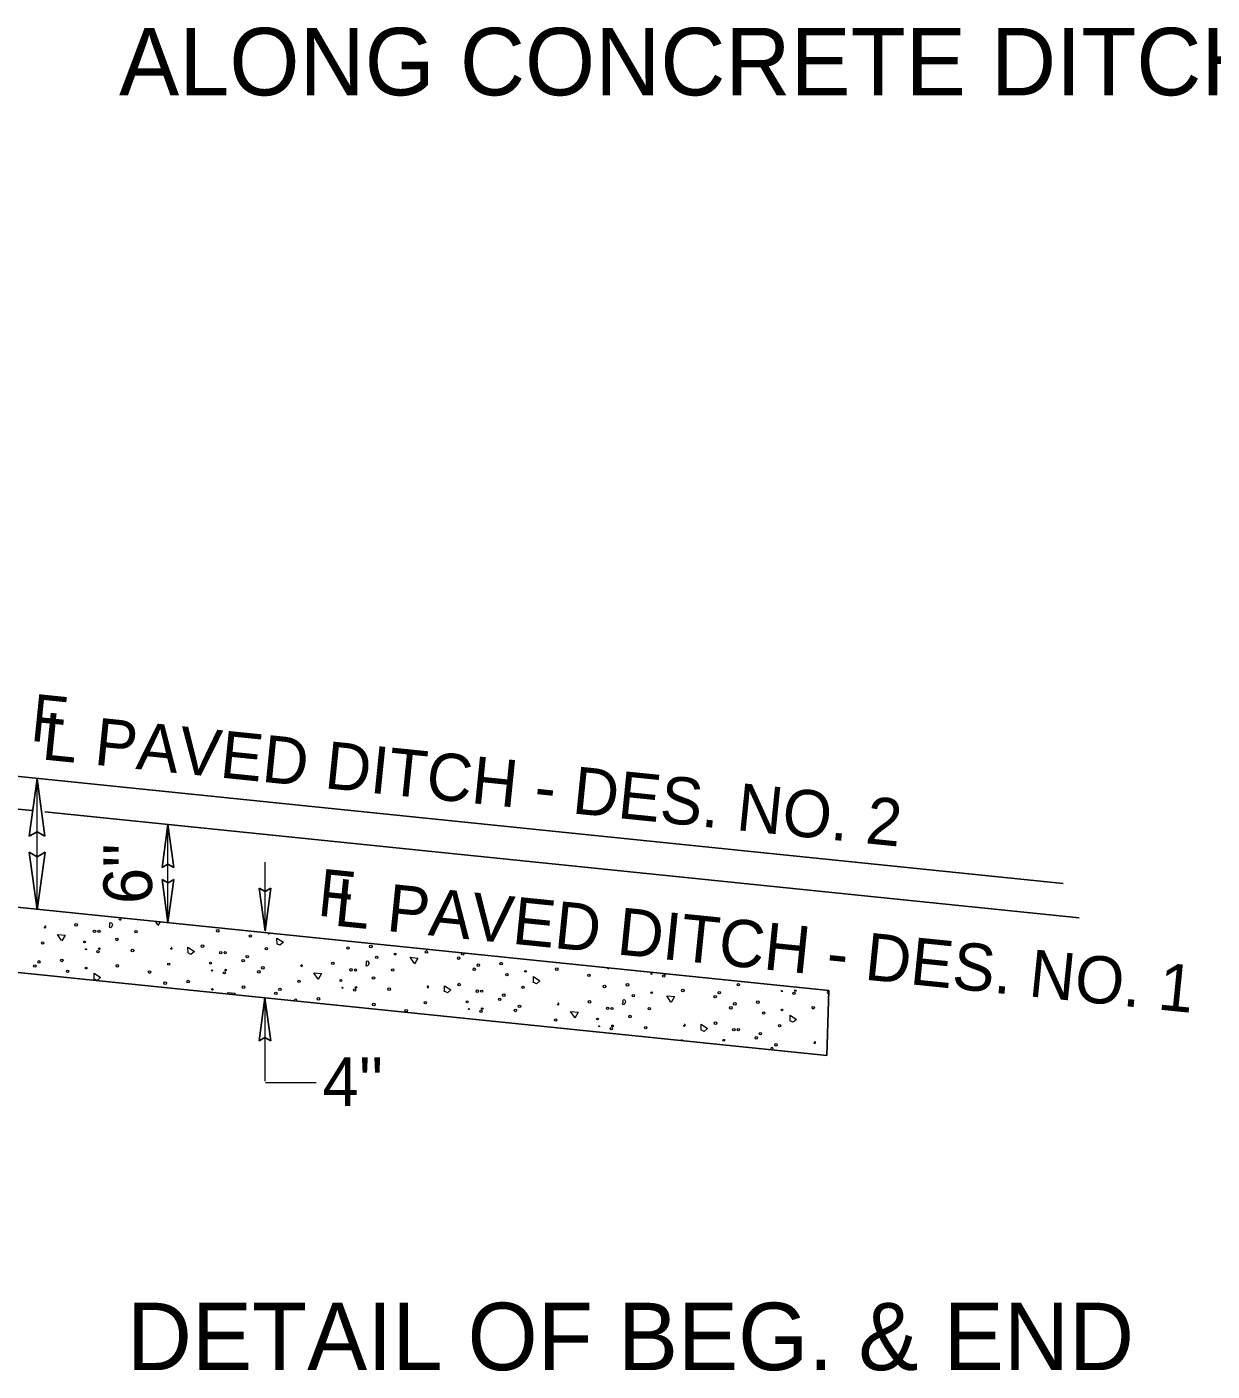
# Model space of a CAD drawing. Extents: x -394 to -23, y 148 to 430.
# Drawn here: x -309.52 to -274.38, y 249.2 to 289.06 of the extents above; entities that cross this region are included whole.
import ezdxf

# ---------------------------------------------------------------- set-up
doc = ezdxf.new("R2010")
doc.units = 0
doc.header["$LTSCALE"] = 0.56
doc.layers.add('1', color=7, linetype='Continuous', lineweight=13)

msp = doc.modelspace()

# ---------------------------------------------------------------- linework, layer by layer
at = {"layer": '1', "lineweight": 25}
for p, q in [((-309.2208, 266.7614), (-309.4547, 265.0584)), ((-309.2208, 266.7614), (-308.9867, 265.0584)), ((-312.07, 266.0946), (-309.368, 265.8176)), ((-308.9903, 265.7788), (-278.3203, 262.6346)), ((-305.3414, 265.4044), (-305.5169, 264.1272)), ((-305.3414, 265.4044), (-305.1659, 264.1272)), ((-309.2191, 262.8794), (-309.4531, 264.5824)), ((-309.2191, 262.8794), (-308.9851, 264.5824)), ((-305.3402, 262.4978), (-305.5157, 263.7751)), ((-305.3402, 262.4978), (-305.1647, 263.7751)), ((-302.4616, 262.2443), (-302.6371, 263.5216)), ((-302.4616, 262.2443), (-302.2861, 263.5216)), ((-302.4629, 260.2661), (-302.6384, 258.9888)), ((-302.4629, 260.2661), (-302.2874, 258.9888))]:
    msp.add_line(p, q, dxfattribs=at)
at = {"layer": '1'}
for p, q in [((-309.2199, 262.8791), (-309.2199, 266.7618)), ((-305.3408, 262.4976), (-305.3408, 265.4047)), ((-302.4622, 262.2441), (-302.4622, 264.2893)), ((-305.6403, 262.4275), (-305.714, 262.5358)), ((-305.5762, 262.5217), (-305.6366, 262.4165)), ((-302.4622, 257.7922), (-302.4622, 260.2663)), ((-302.4507, 257.7577), (-300.9481, 257.7577))]:
    msp.add_line(p, q, dxfattribs=at)
at = {"layer": '1', "lineweight": 25}
for points in [[(-337.3077, 268.7994), (-312.0743, 267.0706), (-278.788, 263.6581)], [(-308.9867, 265.0584), (-309.2232, 265.1902), (-309.4547, 265.0584)], [(-309.4531, 264.5824), (-309.2167, 264.4507), (-308.9851, 264.5824)], [(-305.1659, 264.1272), (-305.3432, 264.226), (-305.5169, 264.1272)], [(-305.5157, 263.7751), (-305.3383, 263.6762), (-305.1647, 263.7751)], [(-302.6371, 263.5216), (-302.4597, 263.4228), (-302.2861, 263.5216)], [(-312.1007, 261.2544), (-285.8054, 258.5587), (-285.7442, 260.4886), (-312.0394, 263.1843)], [(-302.2874, 258.9888), (-302.4647, 259.0877), (-302.6384, 258.9888)]]:
    msp.add_lwpolyline(points, dxfattribs=at)
at = {"layer": '1'}
for points in [[(-306.986, 262.4496), (-306.9971, 262.4165), (-307.0044, 262.3871), (-307.0191, 262.365), (-307.0375, 262.3467), (-307.0669, 262.354), (-307.0743, 262.3834), (-307.0596, 262.4055), (-307.0596, 262.4348), (-307.0632, 262.4607), (-307.0596, 262.4863), (-307.0412, 262.5048), (-307.0154, 262.4937), (-307.0007, 262.4717)], [(-306.9998, 262.4712), (-306.9868, 262.4496), (-306.9869, 262.4486)], [(-308.4935, 261.9642), (-308.6185, 262.1481), (-308.3905, 262.126), (-308.4898, 261.9532)], [(-302.1059, 261.8586), (-302.1095, 262.0387), (-301.9183, 261.9137), (-302.0213, 261.8255), (-302.0948, 261.8623)], [(-304.7432, 261.5892), (-304.7467, 261.7693), (-304.5556, 261.6443), (-304.6585, 261.5561), (-304.7321, 261.5928)], [(-299.3776, 261.3069), (-299.3886, 261.2738), (-299.3959, 261.2444), (-299.4107, 261.2223), (-299.429, 261.2039), (-299.4584, 261.2113), (-299.4658, 261.2407), (-299.4511, 261.2628), (-299.4511, 261.2922), (-299.4547, 261.318), (-299.4511, 261.3437), (-299.4327, 261.3621), (-299.407, 261.351), (-299.3922, 261.329)], [(-299.3913, 261.3286), (-299.3784, 261.3069), (-299.3784, 261.3059)], [(-298.0318, 261.2848), (-298.1568, 261.4687), (-297.9289, 261.4466), (-298.0281, 261.2738)], [(-307.5266, 260.8135), (-307.5302, 260.9937), (-307.339, 260.8686), (-307.4419, 260.7804), (-307.5155, 260.8172)], [(-300.885, 260.8216), (-301.0101, 261.0054), (-300.7821, 260.9833), (-300.8813, 260.8106)], [(-294.4974, 260.7159), (-294.501, 260.8961), (-294.3098, 260.771), (-294.4128, 260.6828), (-294.4863, 260.7196)], [(-303.5462, 260.3774), (-303.5776, 260.4236), (-303.3496, 260.4015), (-303.3736, 260.3598)], [(-297.1347, 260.4465), (-297.1382, 260.6267), (-296.9472, 260.5016), (-297.0501, 260.4134), (-297.1236, 260.4502)], [(-290.4233, 260.1422), (-290.5484, 260.326), (-290.3204, 260.3039), (-290.4197, 260.1312)], [(-291.7691, 260.1642), (-291.7801, 260.1312), (-291.7875, 260.1017), (-291.8022, 260.0797), (-291.8206, 260.0612), (-291.8499, 260.0687), (-291.8573, 260.098), (-291.8427, 260.1202), (-291.8427, 260.1495), (-291.8463, 260.1753), (-291.8427, 260.201), (-291.8243, 260.2193), (-291.7985, 260.2083), (-291.7837, 260.1863)], [(-291.7827, 260.1859), (-291.7699, 260.1642), (-291.77, 260.1632)], [(-293.2765, 259.6789), (-293.4016, 259.8628), (-293.1736, 259.8407), (-293.2728, 259.6679)], [(-286.8889, 259.5732), (-286.8925, 259.7534), (-286.7014, 259.6283), (-286.8043, 259.5402), (-286.8778, 259.5769)], [(-289.5263, 259.3038), (-289.5298, 259.484), (-289.3387, 259.3589), (-289.4416, 259.2707), (-289.5152, 259.3075)]]:
    msp.add_lwpolyline(points, dxfattribs=at)
for centre, radius in [((-308.0605, 262.4325), 0.0389), ((-309.0592, 261.8963), 0.0343), ((-307.819, 261.9242), 0.0269), ((-307.5197, 262.2386), 0.0366), ((-307.3874, 262.237), 0.0321), ((-306.8543, 261.9982), 0.0368), ((-306.2836, 262.2332), 0.0343), ((-303.8651, 262.2558), 0.0385), ((-302.8946, 262.1006), 0.0344), ((-307.7708, 261.7082), 0.0158), ((-307.4109, 261.6391), 0.0338), ((-307.3745, 261.7203), 0.0244), ((-306.3898, 261.6681), 0.0385), ((-304.3165, 261.8009), 0.0389), ((-303.7757, 261.6071), 0.0366), ((-303.6434, 261.6054), 0.0321), ((-302.9898, 261.4871), 0.0368), ((-302.4192, 261.7221), 0.0343), ((-300.0006, 261.7447), 0.0385), ((-299.3237, 261.7914), 0.0399), ((-298.6025, 261.5623), 0.025), ((-297.6765, 261.6267), 0.0389), ((-296.6006, 261.5637), 0.0368), ((-309.2858, 261.2107), 0.0385), ((-309.1653, 261.3312), 0.0385), ((-308.4884, 261.3778), 0.0399), ((-307.7672, 261.1487), 0.025), ((-306.8412, 261.2132), 0.0389), ((-305.3151, 261.2647), 0.0343), ((-304.075, 261.2926), 0.0269), ((-303.1103, 261.3666), 0.0368), ((-302.5254, 261.157), 0.0385), ((-300.452, 261.2898), 0.0389), ((-299.9112, 261.0959), 0.0366), ((-299.779, 261.0943), 0.0321), ((-299.1506, 261.4691), 0.0344), ((-298.6752, 261.0905), 0.0343), ((-296.7211, 261.4432), 0.0368), ((-296.2566, 261.1131), 0.0385), ((-296.1362, 261.2336), 0.0385), ((-295.4593, 261.2803), 0.0399), ((-293.8121, 261.1156), 0.0389), ((-308.3153, 261.0555), 0.0344), ((-305.8858, 261.0297), 0.0368), ((-305.4213, 260.6996), 0.0385), ((-304.7444, 260.7463), 0.0399), ((-304.0268, 261.0766), 0.0158), ((-303.6669, 261.0076), 0.0338), ((-303.6305, 261.0888), 0.0244), ((-302.6458, 261.0365), 0.0385), ((-301.4507, 260.7536), 0.0343), ((-300.2105, 260.7815), 0.0269), ((-299.2458, 260.8555), 0.0368), ((-295.2861, 260.9579), 0.0344), ((-294.738, 261.0512), 0.025), ((-292.8566, 260.9321), 0.0368), ((-290.9976, 260.979), 0.0158), ((-290.6377, 260.91), 0.0338), ((-304.0231, 260.5172), 0.025), ((-303.0972, 260.5816), 0.0389), ((-302.1418, 260.3981), 0.0368), ((-302.0213, 260.5186), 0.0368), ((-300.1623, 260.5655), 0.0158), ((-299.8024, 260.4964), 0.0338), ((-299.766, 260.5776), 0.0244), ((-298.7814, 260.5254), 0.0385), ((-296.708, 260.6582), 0.0389), ((-296.1672, 260.4644), 0.0366), ((-296.035, 260.4627), 0.0321), ((-295.3814, 260.3444), 0.0368), ((-294.8107, 260.5794), 0.0343), ((-292.3922, 260.602), 0.0385), ((-291.7152, 260.6487), 0.0399), ((-291.5421, 260.3264), 0.0344), ((-290.994, 260.4196), 0.025), ((-290.068, 260.4841), 0.0389), ((-289.1126, 260.3006), 0.0368), ((-288.9922, 260.421), 0.0368), ((-288.4215, 260.656), 0.0343), ((-287.1332, 260.4679), 0.0158), ((-286.7733, 260.3989), 0.0338), ((-286.7369, 260.4801), 0.0244), ((-300.8799, 260.2352), 0.0399), ((-299.2327, 260.0705), 0.0389), ((-297.7067, 260.122), 0.0343), ((-296.4665, 260.1499), 0.0269), ((-296.4183, 259.9339), 0.0158), ((-296.022, 259.9461), 0.0244), ((-295.5018, 260.224), 0.0368), ((-295.0373, 259.8939), 0.0385), ((-294.9169, 260.0143), 0.0385), ((-292.8436, 260.1471), 0.0389), ((-292.3027, 259.9533), 0.0366), ((-292.1705, 259.9516), 0.0321), ((-291.0667, 259.9478), 0.0343), ((-288.6482, 259.9705), 0.0385), ((-288.5277, 260.0909), 0.0385), ((-287.8508, 260.1376), 0.0399), ((-287.1295, 259.9085), 0.025), ((-286.2036, 259.9729), 0.0389), ((-298.2773, 259.887), 0.0368), ((-296.0584, 259.8649), 0.0338), ((-293.8422, 259.6109), 0.0343), ((-292.6021, 259.6388), 0.0269), ((-291.6373, 259.7128), 0.0368), ((-289.0995, 259.5156), 0.0389), ((-287.6777, 259.8153), 0.0344), ((-292.5539, 259.4228), 0.0158), ((-292.194, 259.3537), 0.0338), ((-292.1575, 259.4349), 0.0244), ((-291.1729, 259.3827), 0.0385), ((-288.5587, 259.3217), 0.0366), ((-288.4265, 259.32), 0.0321), ((-287.7729, 259.2017), 0.0368), ((-287.2023, 259.4367), 0.0343), ((-288.8581, 259.0073), 0.0269), ((-287.8933, 259.0813), 0.0368), ((-287.3084, 258.8716), 0.0385)]:
    msp.add_circle(centre, radius, dxfattribs=at)
for centre, radius, start, end in [((-308.9864, 262.368), 0.025, 165.61461, 104.38539), ((-306.7591, 262.6117), 0.0344, 109.46324, 58.82991), ((-302.3465, 262.1938), 0.025, 181.49848, 346.79467), ((-305.2424, 261.7365), 0.025, 165.61461, 104.38539), ((-301.378, 261.2253), 0.025, 165.61461, 104.38539), ((-292.286, 261.1671), 0.0343, 187.3596, 340.93354), ((-290.6013, 260.9912), 0.0244, 185.03909, 343.25405), ((-297.634, 260.5938), 0.025, 165.61461, 104.38539), ((-285.7522, 260.4278), 0.0385, 79.04493, 277.31948), ((-301.5569, 260.1885), 0.0385, 331.34123, 196.95191), ((-300.1587, 260.0061), 0.025, 67.73585, 100.55729), ((-293.7695, 260.0827), 0.025, 165.61461, 104.38539), ((-290.0255, 259.4511), 0.025, 165.61461, 104.38539), ((-290.0982, 258.9793), 0.0343, 28.43921, 139.85394), ((-288.4135, 258.8034), 0.0244, 61.5393, 106.75384), ((-287.4289, 258.7512), 0.0385, 311.80523, 216.48791), ((-286.161, 258.94), 0.025, 165.61461, 104.38539)]:
    msp.add_arc(centre, radius, start, end, dxfattribs=at)

# ---------------------------------------------------------------- texts
for s, height, p in [('ALONG CONCRETE DITCH LINER', 2, (-306.7901, 287.0321)), ("4''", 1.442, (-300.7583, 257.06)), ('DETAIL OF BEG. & END', 2, (-306.5618, 249.2244))]:
    msp.add_text(s, height=height, dxfattribs=at).set_placement(p)
at = {"layer": '1', "width": 0.9}
for p in [(-309.4375, 267.8912), (-300.9219, 262.7067)]:
    msp.add_text('F', height=1.4, rotation=354.186, dxfattribs=at).set_placement(p)
at = {"layer": '1'}
for s, height, rotation, p in [('L PAVED DITCH - DES. NO. 2', 1.4, 354.186, (-309.1116, 267.3413)), ("6''", 1.442, 90, (-305.8121, 263.0479)), ('L PAVED DITCH - DES. NO. 1', 1.4, 354.186, (-300.4412, 262.4118))]:
    msp.add_text(s, height=height, rotation=rotation, dxfattribs=at).set_placement(p)

doc.saveas('drawing.dxf')
